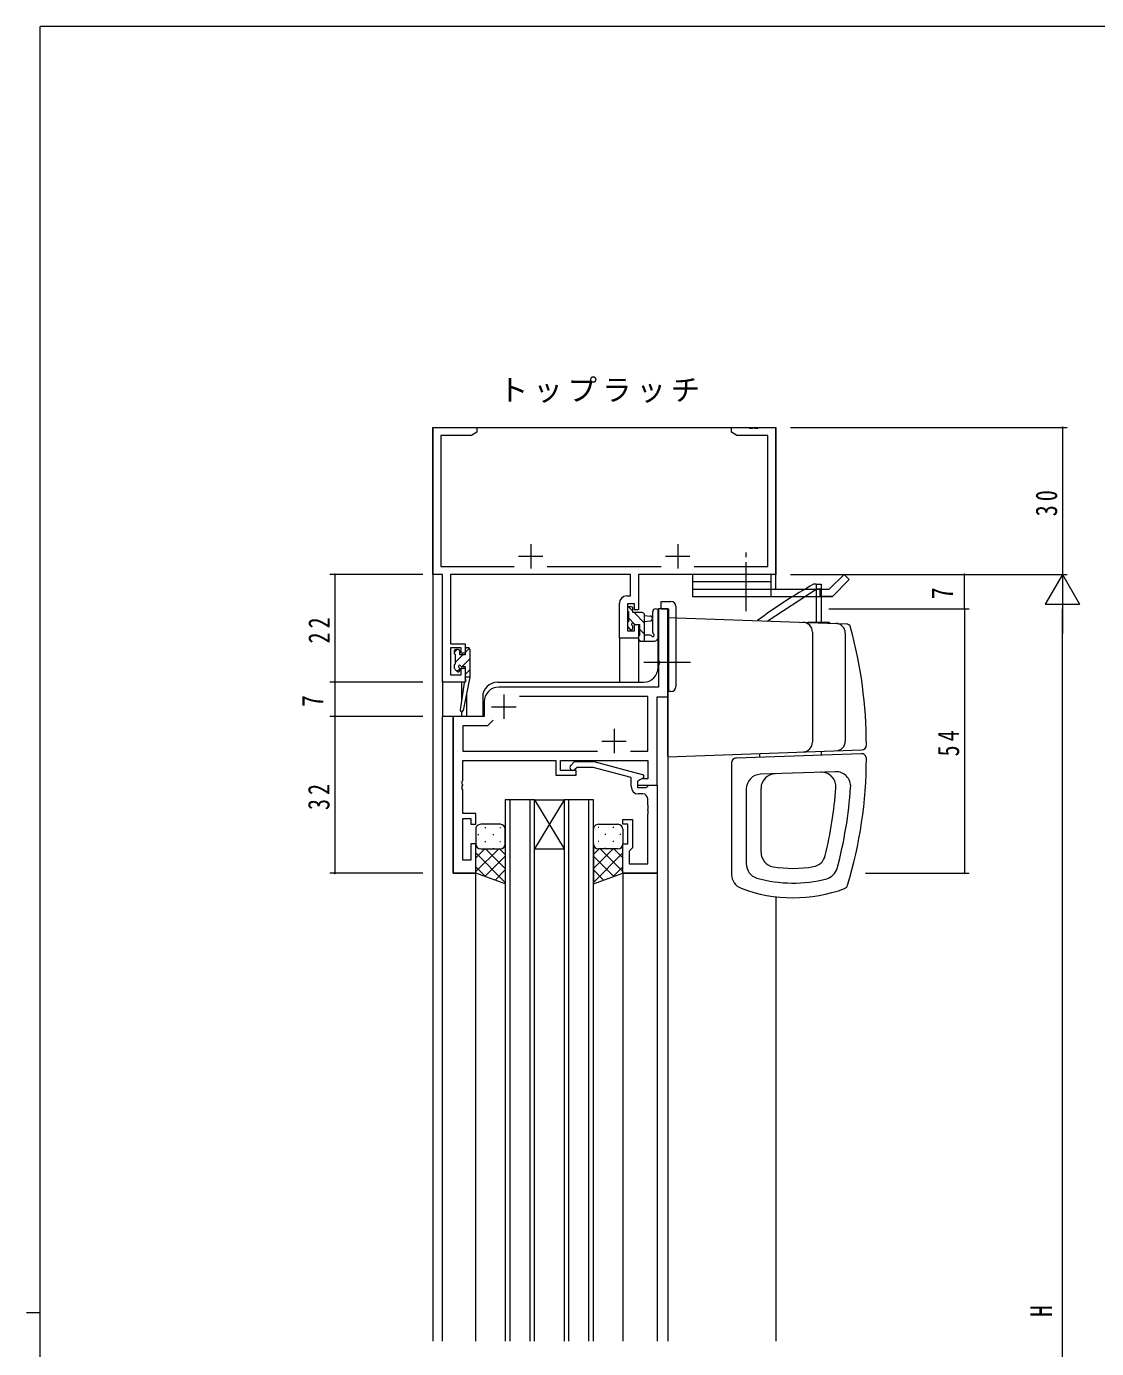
# Model space of a CAD drawing. Units: millimetres on the paper. Extents: x -397 to 397, y -282 to 282.
# Drawn here: x -396.7 to -178.3, y 9.5 to 279.3 of the extents above; entities that cross this region are included whole.
import ezdxf
from ezdxf.enums import TextEntityAlignment as Align

# ---------------------------------------------------------------- set-up
doc = ezdxf.new("R2010")
doc.units = ezdxf.units.MM
doc.linetypes.add('USER2', pattern=[13, 10, -1, 1, -1])
for name, color, linetype, lineweight in [('0-1_YKK_ZWAK', 7, 'Continuous', 18), ('0-3_YKK_11', 7, 'Continuous', 18), ('0-4_YKK_12', 2, 'Continuous', 18), ('0-5_YKK_13', 4, 'Continuous', 18), ('0-7_YKK_D', 6, 'Continuous', 18)]:
    doc.layers.add(name, color=color, linetype=linetype, lineweight=lineweight)
doc.layers.add('0-2_USER1', color=7, linetype='Continuous')
doc.styles.add('ＭＳ ゴシック', font='')
doc.styles.get('ＭＳ ゴシック').set_extended_font_data('MS Gothic')

msp = doc.modelspace()

# ---------------------------------------------------------------- linework, layer by layer
at = {"layer": '0-1_YKK_ZWAK'}
for p, q in [((-393.908, -245.7), (-393.908, 279.3)), ((376.092, 279.3), (-393.908, 279.3)), ((-396.708, 16.8), (-393.908, 16.8))]:
    msp.add_line(p, q, dxfattribs=at)
at = {"layer": '0-3_YKK_11'}
for p, q in [((-313.792, 197.459), (-304.792, 197.459)), ((-313.792, 167.459), (-313.792, 197.459)), ((-304.792, 197.459), (-304.792, 196.459)), ((-252.792, 197.459), (-249.251, 197.459)), ((-252.792, 196.459), (-252.792, 197.459)), ((-249.251, 197.459), (-249.067, 197.339)), ((-249.067, 197.339), (-248.517, 197.339)), ((-248.517, 197.339), (-248.334, 197.459)), ((-248.334, 197.459), (-248.251, 197.459)), ((-248.251, 197.459), (-248.067, 197.339)), ((-248.067, 197.339), (-247.517, 197.339)), ((-247.517, 197.339), (-247.334, 197.459)), ((-247.334, 197.459), (-243.792, 197.459)), ((-243.792, 197.459), (-243.792, 167.459)), ((-312.162, 195.829), (-312.162, 169.089)), ((-305.883, 195.829), (-312.162, 195.829)), ((-304.792, 196.459), (-305.883, 195.829)), ((-251.701, 195.829), (-252.792, 196.459)), ((-245.422, 195.829), (-251.701, 195.829)), ((-245.422, 169.089), (-245.422, 195.829)), ((-293.792, 173.659), (-293.792, 168.659)), ((-263.792, 173.659), (-263.792, 168.659)), ((-296.292, 171.159), (-291.292, 171.159)), ((-266.292, 171.159), (-261.292, 171.159)), ((-311.792, 167.459), (-313.792, 167.459)), ((-312.162, 169.089), (-297.143, 169.089)), ((-311.792, 145.459), (-311.792, 167.459)), ((-310.162, 167.459), (-310.162, 153.259)), ((-273.422, 167.459), (-310.162, 167.459)), ((-290.442, 169.089), (-267.143, 169.089)), ((-273.422, 163.059), (-273.422, 167.459)), ((-271.792, 167.459), (-271.792, 160.259)), ((-243.792, 167.459), (-271.792, 167.459)), ((-260.442, 169.089), (-245.422, 169.089)), ((-274.192, 163.059), (-273.422, 163.059)), ((-275.692, 154.459), (-275.692, 161.559)), ((-274.062, 161.429), (-274.062, 155.959)), ((-272.592, 161.429), (-274.062, 161.429)), ((-272.592, 160.259), (-272.592, 161.429)), ((-271.792, 160.259), (-272.592, 160.259)), ((-267.722, 160.459), (-267.722, 149.918)), ((-265.792, 160.459), (-267.722, 160.459)), ((-265.792, 142.459), (-265.792, 160.459)), ((-272.592, 157.259), (-271.792, 157.259)), ((-272.592, 155.959), (-272.592, 157.259)), ((-271.792, 157.259), (-271.792, 154.459)), ((-271.792, 154.459), (-275.692, 154.459)), ((-274.062, 155.959), (-272.592, 155.959)), ((-310.162, 153.259), (-307.192, 153.259)), ((-310.162, 152.459), (-310.162, 146.959)), ((-307.992, 152.459), (-310.162, 152.459)), ((-307.992, 151.359), (-307.992, 152.459)), ((-307.192, 151.359), (-307.992, 151.359)), ((-307.192, 153.259), (-307.192, 151.359)), ((-267.722, 149.918), (-267.602, 149.734)), ((-267.602, 149.184), (-267.722, 149.001)), ((-267.722, 149.001), (-267.722, 144.459)), ((-267.602, 149.734), (-267.602, 149.184)), ((-310.162, 146.959), (-307.992, 146.959)), ((-307.992, 148.359), (-307.192, 148.359)), ((-307.992, 146.959), (-307.992, 148.359)), ((-307.192, 148.359), (-307.192, 145.459)), ((-307.192, 145.459), (-311.792, 145.459)), ((-267.722, 144.459), (-300.292, 144.459)), ((-303.292, 141.459), (-303.292, 138.459)), ((-301.792, 140.459), (-296.792, 140.459)), ((-299.292, 142.959), (-299.292, 137.959)), ((-269.922, 142.529), (-296.053, 142.529)), ((-269.922, 131.389), (-269.922, 142.529)), ((-267.992, 142.459), (-265.792, 142.459)), ((-267.992, 124.459), (-267.992, 142.459)), ((-309.592, 138.459), (-309.592, 106.459)), ((-303.292, 138.459), (-309.592, 138.459)), ((-301.433, 137.688), (-302.592, 136.529)), ((-301.433, 137.688), (-302.592, 136.529)), ((-307.662, 136.529), (-307.662, 131.389)), ((-302.592, 136.529), (-307.662, 136.529)), ((-276.792, 135.959), (-276.792, 130.959)), ((-279.292, 133.459), (-274.292, 133.459)), ((-307.662, 131.389), (-280.143, 131.389)), ((-273.442, 131.389), (-269.922, 131.389)), ((-307.662, 129.459), (-288.692, 129.459)), ((-307.662, 125.418), (-307.662, 129.459)), ((-288.692, 129.459), (-288.692, 126.459)), ((-287.692, 129.459), (-269.922, 129.459)), ((-287.692, 127.459), (-287.692, 129.459)), ((-284.492, 127.459), (-287.692, 127.459)), ((-285.617, 128.484), (-284.841, 129.259)), ((-284.841, 129.259), (-280.896, 129.259)), ((-284.344, 128.059), (-284.768, 127.635)), ((-284.492, 126.459), (-284.492, 127.459)), ((-281.054, 128.059), (-284.344, 128.059)), ((-273.292, 125.98), (-281.054, 128.059)), ((-280.896, 129.259), (-270.792, 126.552)), ((-269.922, 129.459), (-269.922, 125.759)), ((-307.782, 125.234), (-307.662, 125.418)), ((-307.782, 124.684), (-307.782, 125.234)), ((-307.662, 124.501), (-307.782, 124.684)), ((-307.782, 124.234), (-307.662, 124.418)), ((-307.782, 123.684), (-307.782, 124.234)), ((-307.662, 124.418), (-307.662, 124.501)), ((-288.692, 126.459), (-284.492, 126.459)), ((-273.292, 124.159), (-273.292, 125.98)), ((-270.792, 125.952), (-271.992, 125.259)), ((-271.126, 125.759), (-271.992, 125.259)), ((-271.992, 125.259), (-271.992, 123.959)), ((-271.992, 125.259), (-271.992, 124.459)), ((-271.992, 124.459), (-267.992, 124.459)), ((-269.922, 125.759), (-271.126, 125.759)), ((-270.792, 126.552), (-270.792, 125.952)), ((-270.192, 123.959), (-269.992, 124.159)), ((-269.992, 124.159), (-269.692, 124.459)), ((-269.692, 124.459), (-267.992, 124.459)), ((-267.992, 124.459), (-267.992, 106.459)), ((-307.662, 123.501), (-307.782, 123.684)), ((-307.662, 118.659), (-307.662, 123.501)), ((-271.992, 123.959), (-270.192, 123.959)), ((-270.922, 122.659), (-271.792, 122.659)), ((-269.922, 120.418), (-269.922, 121.659)), ((-269.802, 120.234), (-269.922, 120.418)), ((-269.922, 119.501), (-269.802, 119.684)), ((-269.922, 119.418), (-269.922, 119.501)), ((-269.802, 119.234), (-269.922, 119.418)), ((-269.802, 119.684), (-269.802, 120.234)), ((-269.802, 118.684), (-269.802, 119.234)), ((-304.992, 118.659), (-307.662, 118.659)), ((-307.662, 117.659), (-305.992, 117.659)), ((-307.662, 109.159), (-307.662, 117.659)), ((-305.992, 117.659), (-305.992, 116.459)), ((-305.992, 116.459), (-304.992, 116.459)), ((-304.992, 116.459), (-304.992, 118.659)), ((-274.992, 117.459), (-272.992, 117.459)), ((-274.992, 116.459), (-274.992, 117.459)), ((-273.992, 116.459), (-274.992, 116.459)), ((-273.992, 112.459), (-273.992, 116.459)), ((-272.992, 117.459), (-272.992, 111.659)), ((-269.922, 118.501), (-269.802, 118.684)), ((-269.922, 108.389), (-269.922, 118.501)), ((-305.992, 112.459), (-305.992, 109.159)), ((-304.992, 112.459), (-305.992, 112.459)), ((-304.992, 106.459), (-304.992, 112.459)), ((-274.992, 112.459), (-273.992, 112.459)), ((-274.992, 106.459), (-274.992, 112.459)), ((-273.492, 111.159), (-273.692, 110.959)), ((-273.692, 110.959), (-273.692, 108.389)), ((-272.992, 111.659), (-273.492, 111.159)), ((-305.992, 109.159), (-307.662, 109.159)), ((-273.692, 108.389), (-269.922, 108.389)), ((-309.592, 106.459), (-304.992, 106.459)), ((-267.992, 106.459), (-274.992, 106.459))]:
    msp.add_line(p, q, dxfattribs=at)
for centre, radius, start, end in [((-274.192, 161.559), 1.5, 90.00001, 179.99999), ((-300.292, 141.459), 3, 90.00001, 179.99999), ((-285.192, 128.059), 0.6, 134.99999, 315.00001), ((-271.792, 124.159), 1.5, 180.00001, 269.99999), ((-270.922, 121.659), 1, 0.00001, 89.99999)]:
    msp.add_arc(centre, radius, start, end, dxfattribs=at)
at = {"layer": '0-4_YKK_12'}
for p, q in [((-313.792, 197.459), (-243.792, 197.459)), ((-313.792, 197.459), (-313.792, 10.959)), ((-243.792, 164.459), (-243.792, 197.459)), ((-265.792, 160.459), (-267.792, 160.459)), ((-267.792, 148.459), (-267.792, 160.459)), ((-265.792, 160.459), (-265.792, 10.959)), ((-271.792, 154.459), (-271.792, 145.459)), ((-311.792, 145.759), (-311.792, 138.459)), ((-307.892, 145.459), (-311.792, 145.459)), ((-307.892, 145.459), (-307.892, 141.803)), ((-300.592, 145.459), (-270.792, 145.459)), ((-303.592, 142.459), (-303.592, 138.459)), ((-311.792, 10.959), (-311.792, 138.459)), ((-303.592, 138.459), (-311.792, 138.459)), ((-309.592, 106.459), (-309.592, 138.459)), ((-307.892, 139.461), (-307.892, 138.459)), ((-298.992, 121.459), (-298.992, 10.959)), ((-297.992, 10.959), (-297.992, 121.459)), ((-293.992, 121.459), (-293.992, 10.959)), ((-292.992, 121.459), (-286.992, 121.459)), ((-292.992, 121.459), (-286.992, 111.459)), ((-286.992, 121.459), (-292.992, 111.459)), ((-286.992, 121.459), (-286.992, 10.959)), ((-285.992, 10.959), (-285.992, 121.459)), ((-281.992, 121.459), (-281.992, 10.959)), ((-292.992, 111.459), (-286.992, 111.459)), ((-304.992, 106.459), (-309.592, 106.459)), ((-304.992, 10.959), (-304.992, 106.459)), ((-274.992, 106.759), (-274.992, 10.959)), ((-274.992, 106.459), (-267.992, 106.459)), ((-267.992, 106.459), (-267.992, 10.959)), ((-243.792, 101.672), (-243.792, 10.959))]:
    msp.add_line(p, q, dxfattribs=at)
for points in [[(-271.792, 154.459), (-275.692, 154.459), (-275.692, 145.459)], [(-292.992, 10.959), (-292.992, 121.459), (-298.992, 121.459)], [(-280.992, 10.959), (-280.992, 121.459), (-286.992, 121.459)]]:
    msp.add_lwpolyline(points, dxfattribs=at)
for centre, start, end in [((-270.792, 148.459), 270, 0), ((-300.592, 142.459), 90, 180)]:
    msp.add_arc(centre, 3, start, end, dxfattribs=at)
at = {"layer": '0-5_YKK_13', "linetype": 'USER2'}
for p, q in [((-249.792, 159.959), (-249.792, 172.089)), ((-261.172, 149.459), (-270.722, 149.459))]:
    msp.add_line(p, q, dxfattribs=at)
at = {"layer": '0-5_YKK_13'}
for p, q in [((-244.792, 167.459), (-260.792, 167.459)), ((-244.792, 167.459), (-244.792, 162.959)), ((-229.853, 167.459), (-232.853, 164.459)), ((-229.853, 167.459), (-228.792, 166.399)), ((-244.792, 165.959), (-260.792, 165.959)), ((-235.547, 165.458), (-236.049, 165.458)), ((-235.547, 165.458), (-235.547, 157.658)), ((-235.547, 165.458), (-234.547, 165.458)), ((-235.547, 165.457), (-235.547, 164.457)), ((-234.547, 165.458), (-234.547, 157.658)), ((-228.792, 166.399), (-232.232, 162.959)), ((-267.172, 160.459), (-267.172, 161.959)), ((-267.172, 161.959), (-265.172, 161.959)), ((-260.792, 164.459), (-244.792, 164.459)), ((-245.566, 157.951), (-235.547, 164.458)), ((-244.792, 164.459), (-232.853, 164.459)), ((-234.547, 164.457), (-235.547, 164.457)), ((-234.792, 164.459), (-234.792, 162.959)), ((-232.232, 162.959), (-234.292, 162.959)), ((-274.062, 160.559), (-274.062, 160.059)), ((-273.867, 160.841), (-272.962, 159.936)), ((-273.862, 159.859), (-273.862, 157.759)), ((-273.262, 160.859), (-273.762, 160.859)), ((-272.962, 159.659), (-272.962, 160.559)), ((-271.062, 159.659), (-272.962, 159.659)), ((-272.686, 159.659), (-270.562, 157.536)), ((-268.892, 155.595), (-268.892, 159.843)), ((-267.692, 154.664), (-267.692, 159.843)), ((-267.172, 160.459), (-265.672, 160.459)), ((-265.792, 159.959), (-265.792, 145.059)), ((-265.672, 159.959), (-265.792, 159.959)), ((-265.672, 160.459), (-265.672, 143.559)), ((-265.672, 145.059), (-265.672, 159.959)), ((-264.172, 160.959), (-264.172, 144.559)), ((-274.062, 157.559), (-274.062, 156.959)), ((-273.974, 156.747), (-273.474, 156.247)), ((-273.862, 158.591), (-272.533, 157.261)), ((-272.962, 156.459), (-272.962, 156.798)), ((-270.562, 153.859), (-270.562, 159.159)), ((-270.562, 159.059), (-269.418, 158.957)), ((-270.562, 157.859), (-269.418, 157.961)), ((-265.792, 158.659), (-229.427, 157.389)), ((-265.792, 130.359), (-265.792, 158.359)), ((-232.792, 157.659), (-237.156, 157.659)), ((-236.571, 157.659), (-236.542, 157.64)), ((-232.792, 157.659), (-232.792, 157.506)), ((-271.762, 154.759), (-271.762, 154.159)), ((-271.762, 154.246), (-271.376, 153.859)), ((-271.562, 156.291), (-270.562, 155.291)), ((-271.462, 153.859), (-268.499, 153.859)), ((-269.382, 155.059), (-270.562, 155.059)), ((-267.76, 154.475), (-268.112, 154.043)), ((-236.292, 155.697), (-236.292, 133.22)), ((-229.592, 155.463), (-229.592, 133.454)), ((-308.775, 152.159), (-309.392, 151.542)), ((-309.392, 151.859), (-309.392, 151.359)), ((-309.192, 151.159), (-309.192, 149.159)), ((-308.592, 152.159), (-309.092, 152.159)), ((-306.3, 152.389), (-307.192, 151.497)), ((-307.192, 152.159), (-307.192, 151.059)), ((-306.492, 152.459), (-306.892, 152.459)), ((-306.192, 152.159), (-306.192, 146.461)), ((-309.392, 148.959), (-309.392, 148.359)), ((-307.63, 151.059), (-309.192, 149.497)), ((-306.192, 150.252), (-307.785, 148.659)), ((-309.304, 148.147), (-308.804, 147.647)), ((-308.292, 148.152), (-308.801, 147.643)), ((-308.292, 147.859), (-308.292, 148.198)), ((-306.192, 146.461), (-307.599, 139.7)), ((-307.192, 146.461), (-307.206, 146.374)), ((-306.192, 148.007), (-307.192, 147.007)), ((-306.192, 146.461), (-307.192, 146.461)), ((-307.366, 145.347), (-308.189, 139.805)), ((-306.892, 143.096), (-306.892, 138.459)), ((-265.792, 145.059), (-265.672, 145.059)), ((-265.172, 143.559), (-265.792, 143.559)), ((-265.792, 130.259), (-226.254, 131.639)), ((-251.827, 129.992), (-226.327, 130.883)), ((-247.042, 130.159), (-247.042, 130.913)), ((-234.542, 131.35), (-234.542, 130.596)), ((-252.792, 128.993), (-252.792, 106.211)), ((-231.595, 127.197), (-246.897, 126.662)), ((-249.792, 123.664), (-249.792, 108.375)), ((-246.792, 110.764), (-246.792, 123.769)), ((-299.992, 116.459), (-303.992, 116.459)), ((-279.992, 116.459), (-275.992, 116.459)), ((-304.992, 115.459), (-304.992, 112.459)), ((-304.572, 114.379), (-304.372, 114.379)), ((-303.157, 115.794), (-302.957, 115.794)), ((-301.542, 114.379), (-301.342, 114.379)), ((-300.127, 115.794), (-299.927, 115.794)), ((-298.992, 112.459), (-298.992, 115.459)), ((-280.992, 112.459), (-280.992, 115.459)), ((-279.857, 115.794), (-280.057, 115.794)), ((-278.442, 114.379), (-278.642, 114.379)), ((-276.827, 115.794), (-277.027, 115.794)), ((-275.412, 114.379), (-275.612, 114.379)), ((-274.992, 115.459), (-274.992, 112.459)), ((-304.992, 112.457), (-304.992, 112.457)), ((-304.992, 106.8), (-300.333, 111.459)), ((-304.992, 109.629), (-303.162, 111.459)), ((-304.407, 111.549), (-304.372, 111.549)), ((-303.992, 111.459), (-300.392, 111.459)), ((-303.992, 111.459), (-299.992, 111.459)), ((-303.157, 112.964), (-302.957, 112.964)), ((-298.992, 107.44), (-303.011, 111.459)), ((-301.542, 111.549), (-301.342, 111.549)), ((-298.992, 110.269), (-300.183, 111.459)), ((-300.127, 112.964), (-299.927, 112.964)), ((-298.992, 112.459), (-298.992, 104.317)), ((-280.992, 112.459), (-280.992, 104.317)), ((-280.992, 107.44), (-276.973, 111.459)), ((-280.992, 110.269), (-279.802, 111.459)), ((-279.857, 112.964), (-280.057, 112.964)), ((-275.992, 111.459), (-279.992, 111.459)), ((-274.992, 106.8), (-279.651, 111.459)), ((-278.442, 111.549), (-278.642, 111.549)), ((-276.827, 112.964), (-277.027, 112.964)), ((-274.992, 109.629), (-276.823, 111.459)), ((-275.578, 111.549), (-275.612, 111.549)), ((-274.992, 112.457), (-274.992, 112.457)), ((-298.992, 104.612), (-304.992, 110.612)), ((-303.16, 105.805), (-298.992, 109.972)), ((-280.992, 104.612), (-274.992, 110.612)), ((-276.825, 105.805), (-280.992, 109.972)), ((-302.933, 105.724), (-304.992, 107.783)), ((-301.075, 105.06), (-298.992, 107.144)), ((-278.909, 105.06), (-280.992, 107.144)), ((-277.052, 105.724), (-274.992, 107.783))]:
    msp.add_line(p, q, dxfattribs=at)
for points in [[(-260.792, 167.459), (-260.792, 162.959), (-232.232, 162.959)], [(-272.501, 157.259), (-271.562, 157.259), (-271.562, 154.959)], [(-307.192, 151.059), (-308.292, 151.059), (-308.292, 151.859)], [(-307.831, 148.659), (-307.192, 148.659), (-307.192, 146.461)], [(-298.992, 104.317), (-304.992, 106.459), (-304.992, 112.459)], [(-280.992, 104.317), (-274.992, 106.459), (-274.992, 112.459)]]:
    msp.add_lwpolyline(points, dxfattribs=at)
for centre, radius, start, end in [((-187.547, 78.008), 100, 119.01414, 126.85831), ((-265.172, 160.959), 1, 0, 90), ((-273.762, 160.559), 0.3, 90, 180), ((-273.862, 160.059), 0.2, 180, 270), ((-273.262, 160.559), 0.3, 0, 90), ((-271.062, 159.159), 0.5, 0, 90), ((-268.292, 159.843), 0.6, 360, 180), ((-273.862, 157.559), 0.2, 90, 180), ((-273.762, 156.959), 0.3, 180, 225), ((-272.962, 157.259), 0.25, 33.05573, 236.94427), ((-273.262, 156.798), 0.3, 0, 56.94427), ((-272.501, 157.559), 0.3, 213.05573, 270), ((-269.462, 158.459), 0.5, 275.09207, 84.90793), ((-238.292, 155.697), 2, 0, 88), ((-295.042, 78.009), 100, 52.77116, 52.79716), ((-231.592, 155.463), 2, 0, 88), ((-229.462, 156.389), 1, 15.13356, 88), ((-317.789, 132.501), 92.5, 0.08598, 15.13356), ((-273.262, 156.459), 0.3, 225, 0), ((-271.562, 154.759), 0.2, 90, 180), ((-271.462, 154.159), 0.3, 180, 270), ((-269.382, 154.759), 0.3, 30, 90), ((-268.862, 155.059), 0.3, 210, 63.25632), ((-268.592, 155.595), 0.3, 180, 243.25632), ((-268.499, 154.359), 0.5, 270, 320.76546), ((-267.992, 154.664), 0.3, 320.76546, 360), ((-309.092, 151.859), 0.3, 90, 180), ((-309.192, 151.359), 0.2, 180, 270), ((-308.592, 151.859), 0.3, 0, 90), ((-306.892, 152.159), 0.3, 90, 180), ((-306.492, 152.159), 0.3, 0, 90), ((-309.192, 148.959), 0.2, 90, 180), ((-308.292, 148.659), 0.25, 33.05573, 236.94427), ((-308.592, 148.198), 0.3, 0, 56.94427), ((-307.831, 148.959), 0.3, 213.05573, 270), ((-309.092, 148.359), 0.3, 180, 225), ((-308.592, 147.859), 0.3, 225, 0), ((-306.91, 146.326), 0.3, 170.80246, 230.80246), ((-307.289, 145.861), 0.3, 291.55064, 50.80246), ((-307.069, 145.303), 0.3, 111.55064, 171.55064), ((-265.172, 144.559), 1, 270, 0), ((-307.892, 139.761), 0.3, 171.55064, 348.25019), ((-238.292, 133.22), 2, 272, 0), ((-231.592, 133.454), 2, 272, 0), ((-226.289, 132.639), 1, 272, 0.08598), ((-251.792, 128.993), 1, 92, 180), ((-315.292, 129.959), 90, 343.23876, 359.95158), ((-226.292, 129.883), 1, 359.95158, 92), ((-234.505, 124.093), 3, 355.84748, 92), ((-231.49, 124.198), 3, 356.06801, 92), ((-246.792, 123.664), 3, 92, 180), ((-243.792, 123.769), 3, 92, 180), ((-315.292, 129.959), 84, 346.2994, 355.84748), ((-315.292, 129.959), 87, 345.01557, 356.06801), ((-303.992, 115.459), 1, 90.0001, 180.0001), ((-299.992, 115.459), 1, 0.0001, 90.0001), ((-279.992, 115.459), 1, 89.9999, 179.9999), ((-275.992, 115.459), 1, 359.9999, 89.9999), ((-303.992, 112.459), 1, 180.0001, 270.0001), ((-299.992, 112.459), 1, 270.0001, 0.0001), ((-279.992, 112.459), 1, 179.9999, 269.9999), ((-275.992, 112.459), 1, 269.9999, 359.9999), ((-243.792, 110.764), 3, 180, 260.21218), ((-246.792, 108.375), 3, 180, 254.11246), ((-236.597, 110.774), 3, 279.9409, 346.2994), ((-249.792, 106.211), 3, 180, 249.2406), ((-240.222, 131.459), 27, 254.11246, 284.65924), ((-240.222, 131.459), 24, 260.21218, 279.9409), ((-234.149, 108.24), 3, 284.65924, 345.01557), ((-240.222, 131.459), 30, 249.2406, 290.48482), ((-230.073, 104.292), 1, 290.48482, 343.23876)]:
    msp.add_arc(centre, radius, start, end, dxfattribs=at)
at = {"layer": '0-7_YKK_D'}
for p, q in [((-240.792, 197.459), (-184.289, 197.459)), ((-185.289, 197.459), (-185.289, 167.459)), ((-315.792, 167.459), (-334.792, 167.459)), ((-333.792, 167.459), (-333.792, 145.459)), ((-240.792, 167.459), (-184.289, 167.459)), ((-240.792, 167.459), (-184.289, 167.459)), ((-240.792, 167.459), (-204.289, 167.459)), ((-205.289, 160.459), (-205.289, 167.459)), ((-185.289, 167.459), (-188.789, 161.397)), ((-185.289, 167.459), (-181.789, 161.397)), ((-185.289, 167.459), (-185.289, 155.335)), ((-232.975, 160.459), (-204.289, 160.459)), ((-232.125, 160.459), (-204.289, 160.459)), ((-205.289, 160.459), (-205.289, 106.459)), ((-188.789, 161.397), (-181.789, 161.397)), ((-185.289, -125.541), (-185.289, 160.459)), ((-315.792, 145.459), (-334.792, 145.459)), ((-315.792, 145.459), (-334.792, 145.459)), ((-333.792, 145.459), (-333.792, 138.459)), ((-315.792, 138.459), (-334.792, 138.459)), ((-315.792, 138.459), (-334.792, 138.459)), ((-333.792, 138.459), (-333.792, 106.459)), ((-315.792, 106.459), (-334.792, 106.459)), ((-225.479, 106.459), (-204.289, 106.459))]:
    msp.add_line(p, q, dxfattribs=at)
for centre, start, end in [((-185.289, 197.459), 90, 270), ((-185.289, 197.459), 270, 90), ((-333.792, 167.459), 90, 270), ((-333.792, 167.459), 270, 90), ((-205.289, 167.459), 90, 270), ((-205.289, 167.459), 270, 90), ((-205.289, 160.459), 90, 270), ((-205.289, 160.459), 90, 270), ((-205.289, 160.459), 270, 90), ((-205.289, 160.459), 270, 90), ((-333.792, 145.459), 90, 270), ((-333.792, 145.459), 90, 270), ((-333.792, 145.459), 270, 90), ((-333.792, 145.459), 270, 90), ((-333.792, 138.459), 90, 270), ((-333.792, 138.459), 90, 270), ((-333.792, 138.459), 270, 90), ((-333.792, 138.459), 270, 90), ((-333.792, 106.459), 90, 270), ((-333.792, 106.459), 270, 90), ((-205.289, 106.459), 90, 270), ((-205.289, 106.459), 270, 90)]:
    msp.add_arc(centre, 0.106, start, end, dxfattribs=at)

# ---------------------------------------------------------------- texts
at = {"layer": '0-2_USER1', "insert": (-300.295, 202.47), "char_height": 4.399, "attachment_point": 7, "style": 'ＭＳ ゴシック'}
msp.add_mtext('\\T1.17;トップラッチ', dxfattribs=at)
at = {"layer": '0-7_YKK_D', "color": 7, "style": 'ＭＳ ゴシック', "width": 0.8}
for s, p in [('7', (-206.289, 162.412)), ('7', (-334.792, 140.412)), ('H', (-186.089, 15.912))]:
    msp.add_text(s, height=4.399, rotation=90, dxfattribs=at).set_placement(p, align=Align.BOTTOM_LEFT)
at = {"layer": '0-7_YKK_D', "color": 7, "char_height": 4.399, "attachment_point": 7, "rotation": 90, "style": 'ＭＳ ゴシック'}
for s, insert in [('\\T1.37;\\W0.75;30', (-186.289, 179.328)), ('\\T1.37;\\W0.75;22', (-334.792, 153.365)), ('\\T1.37;\\W0.75;54', (-206.289, 130.316)), ('\\T1.37;\\W0.75;32', (-334.792, 119.377))]:
    msp.add_mtext(s, dxfattribs=dict(at, insert=insert))

doc.saveas('drawing.dxf')
